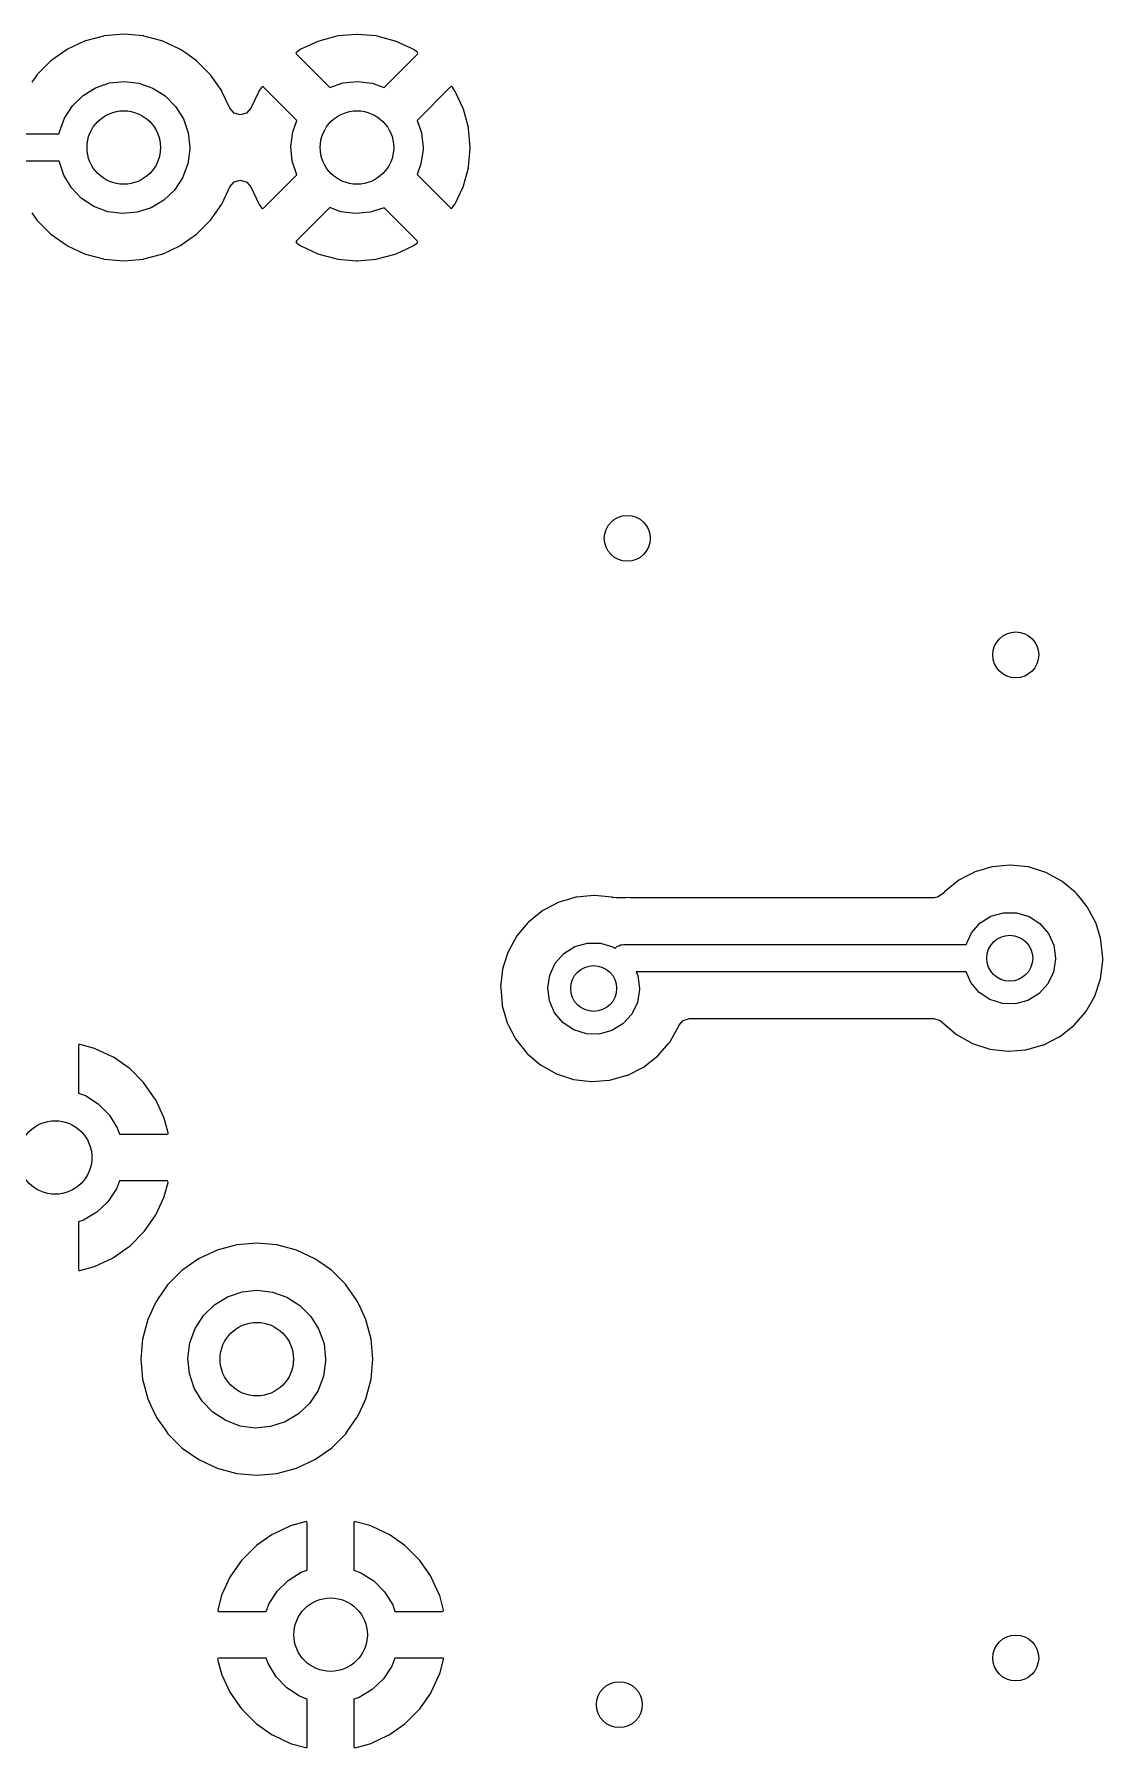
# Model space of a CAD drawing. Extents: x 108 to 192, y -154 to -46.
# Drawn here: x 165.08 to 176.72, y -112.74 to -94.08 of the extents above; entities that cross this region are included whole.
import ezdxf

# ---------------------------------------------------------------- set-up
doc = ezdxf.new("R2010")
doc.units = 0
doc.layers.add('BLACK', color=7, linetype='CONTINUOUS')

msp = doc.modelspace()

# ---------------------------------------------------------------- linework, layer by layer
at = {"layer": 'BLACK', "linetype": 'CONTINUOUS'}
for p, q in [((165.626, -94.1565), (165.441, -94.2427)), ((165.631, -94.1542), (165.626, -94.1565)), ((165.626, -94.1565), (165.626, -94.1565)), ((165.637, -94.1528), (165.631, -94.1542)), ((165.834, -94.1), (165.637, -94.1528)), ((165.637, -94.1528), (165.637, -94.1528)), ((165.839, -94.0985), (165.834, -94.1)), ((165.834, -94.1), (165.834, -94.1)), ((166.053, -94.0798), (165.839, -94.0985)), ((166.267, -94.0985), (166.053, -94.0798)), ((166.272, -94.1), (166.267, -94.0985)), ((166.469, -94.1528), (166.272, -94.1)), ((166.272, -94.1), (166.272, -94.1)), ((166.475, -94.1542), (166.469, -94.1528)), ((166.469, -94.1528), (166.469, -94.1528)), ((166.48, -94.1565), (166.475, -94.1542)), ((166.665, -94.2427), (166.48, -94.1565)), ((166.48, -94.1565), (166.48, -94.1565)), ((168.166, -94.157), (167.982, -94.2431)), ((168.177, -94.1532), (168.166, -94.157)), ((168.374, -94.1005), (168.177, -94.1532)), ((168.384, -94.0986), (168.374, -94.1005)), ((168.588, -94.0808), (168.384, -94.0986)), ((168.598, -94.0808), (168.588, -94.0808)), ((168.802, -94.0986), (168.598, -94.0808)), ((168.812, -94.1005), (168.802, -94.0986)), ((169.009, -94.1532), (168.812, -94.1005)), ((169.02, -94.157), (169.009, -94.1532)), ((169.204, -94.2431), (169.02, -94.157)), ((165.26, -94.3683), (165.108, -94.5203)), ((165.436, -94.245), (165.26, -94.3683)), ((165.441, -94.2427), (165.436, -94.245)), ((165.441, -94.2427), (165.441, -94.2427)), ((166.67, -94.245), (166.665, -94.2427)), ((166.665, -94.2427), (166.665, -94.2427)), ((166.724, -94.2834), (166.67, -94.245)), ((166.846, -94.3683), (166.724, -94.2834)), ((166.998, -94.5203), (166.846, -94.3683)), ((167.937, -94.2729), (167.929, -94.2834)), ((167.929, -94.2834), (167.936, -94.2969)), ((167.936, -94.2969), (168.297, -94.6579)), ((167.972, -94.2486), (167.937, -94.2729)), ((167.982, -94.2431), (167.972, -94.2486)), ((168.888, -94.6586), (169.251, -94.2961)), ((169.214, -94.2486), (169.204, -94.2431)), ((169.248, -94.2724), (169.214, -94.2486)), ((169.257, -94.2844), (169.248, -94.2724)), ((169.251, -94.2961), (169.257, -94.2844)), ((165.105, -94.5248), (165.052, -94.6008)), ((165.108, -94.5203), (165.105, -94.5248)), ((167.121, -94.6964), (166.998, -94.5203)), ((165.495, -94.8579), (165.61, -94.7456)), ((165.61, -94.7456), (165.746, -94.6615)), ((165.746, -94.6615), (165.898, -94.6098)), ((165.898, -94.6098), (166.058, -94.593)), ((166.058, -94.593), (166.217, -94.612)), ((166.217, -94.612), (166.369, -94.6659)), ((166.369, -94.6659), (166.504, -94.7519)), ((166.504, -94.7519), (166.617, -94.8658)), ((167.123, -94.7014), (167.121, -94.6964)), ((167.209, -94.8853), (167.123, -94.7014)), ((167.123, -94.7014), (167.123, -94.7014)), ((167.523, -94.7016), (167.437, -94.8853)), ((167.529, -94.6921), (167.523, -94.7016)), ((167.552, -94.6582), (167.529, -94.6921)), ((167.564, -94.6489), (167.552, -94.6582)), ((167.576, -94.6554), (167.564, -94.6489)), ((167.939, -95.0181), (167.576, -94.6554)), ((168.297, -94.6579), (168.438, -94.6098)), ((168.438, -94.6098), (168.598, -94.593)), ((168.598, -94.593), (168.757, -94.612)), ((168.757, -94.612), (168.888, -94.6586)), ((169.609, -94.6561), (169.248, -95.0175)), ((169.623, -94.649), (169.609, -94.6561)), ((169.633, -94.6574), (169.623, -94.649)), ((169.657, -94.6921), (169.633, -94.6574)), ((169.663, -94.7016), (169.657, -94.6921)), ((169.749, -94.8864), (169.663, -94.7016)), ((165.408, -94.9929), (165.495, -94.8579)), ((166.617, -94.8658), (166.702, -95.0019)), ((167.254, -94.9375), (167.209, -94.8853)), ((167.322, -94.9581), (167.254, -94.9375)), ((167.391, -94.9386), (167.322, -94.9581)), ((167.437, -94.8853), (167.391, -94.9386)), ((169.753, -94.8967), (169.749, -94.8864)), ((169.806, -95.0936), (169.753, -94.8967)), ((165.351, -95.163), (165.353, -95.1437)), ((165.353, -95.1437), (165.408, -94.9929)), ((166.702, -95.0019), (166.755, -95.1535)), ((167.873, -95.3029), (167.893, -95.1437)), ((167.893, -95.1437), (167.939, -95.0181)), ((169.248, -95.0175), (169.295, -95.1535)), ((169.807, -95.1044), (169.806, -95.0936)), ((169.825, -95.3075), (169.807, -95.1044)), ((164.216, -95.163), (165.351, -95.163)), ((166.773, -95.3331), (166.75, -95.4921)), ((166.755, -95.1535), (166.773, -95.313)), ((166.773, -95.313), (166.773, -95.3331)), ((167.889, -95.4627), (167.873, -95.3029)), ((169.313, -95.3331), (169.29, -95.4921)), ((169.295, -95.1535), (169.313, -95.313)), ((169.313, -95.313), (169.313, -95.3331)), ((169.807, -95.5216), (169.825, -95.3185)), ((169.825, -95.3185), (169.825, -95.3075)), ((165.349, -95.463), (164.214, -95.463)), ((165.399, -95.615), (165.349, -95.463)), ((166.75, -95.4921), (166.693, -95.6421)), ((167.937, -95.6093), (167.889, -95.4627)), ((169.29, -95.4921), (169.247, -95.6074)), ((169.806, -95.5324), (169.807, -95.5216)), ((165.483, -95.7523), (165.399, -95.615)), ((166.693, -95.6421), (166.605, -95.7758)), ((167.209, -95.7407), (167.256, -95.6874)), ((167.256, -95.6874), (167.324, -95.6679)), ((167.324, -95.6679), (167.392, -95.6885)), ((167.392, -95.6885), (167.437, -95.7407)), ((167.577, -95.9699), (167.937, -95.6093)), ((169.247, -95.6074), (169.61, -95.9706)), ((169.753, -95.7293), (169.806, -95.5324)), ((165.594, -95.8678), (165.483, -95.7523)), ((165.728, -95.9557), (165.594, -95.8678)), ((166.488, -95.8865), (166.35, -95.9687)), ((166.605, -95.7758), (166.488, -95.8865)), ((167.125, -95.9207), (167.209, -95.7407)), ((167.437, -95.7407), (167.523, -95.9244)), ((169.663, -95.9244), (169.749, -95.7396)), ((169.749, -95.7396), (169.753, -95.7293)), ((165.052, -96.0252), (165.108, -96.1057)), ((165.879, -96.0116), (165.728, -95.9557)), ((166.038, -96.0328), (165.879, -96.0116)), ((166.198, -96.0183), (166.038, -96.0328)), ((166.35, -95.9687), (166.198, -96.0183)), ((166.998, -96.1057), (167.121, -95.9296)), ((167.121, -95.9296), (167.125, -95.9207)), ((167.523, -95.9244), (167.529, -95.9338)), ((167.529, -95.9338), (167.553, -95.9686)), ((167.553, -95.9686), (167.563, -95.977)), ((167.563, -95.977), (167.577, -95.9699)), ((168.298, -95.9668), (167.935, -96.3299)), ((168.419, -96.0116), (168.298, -95.9668)), ((168.578, -96.0328), (168.419, -96.0116)), ((168.738, -96.0183), (168.578, -96.0328)), ((168.89, -95.9689), (168.738, -96.0183)), ((169.25, -96.3291), (168.89, -95.9689)), ((169.61, -95.9706), (169.622, -95.9771)), ((169.622, -95.9771), (169.634, -95.9678)), ((169.634, -95.9678), (169.657, -95.9338)), ((169.657, -95.9338), (169.663, -95.9244)), ((165.108, -96.1057), (165.26, -96.2577)), ((165.26, -96.2577), (165.436, -96.381)), ((166.726, -96.3416), (166.846, -96.2577)), ((166.846, -96.2577), (166.998, -96.1057)), ((165.436, -96.381), (165.441, -96.3833)), ((165.441, -96.3833), (165.441, -96.3833)), ((165.441, -96.3833), (165.625, -96.469)), ((166.481, -96.469), (166.665, -96.3833)), ((166.665, -96.3833), (166.67, -96.381)), ((166.665, -96.3833), (166.665, -96.3833)), ((166.67, -96.381), (166.726, -96.3416)), ((167.935, -96.3299), (167.929, -96.3416)), ((167.929, -96.3416), (167.938, -96.3536)), ((167.938, -96.3536), (167.972, -96.3774)), ((167.972, -96.3774), (167.982, -96.3829)), ((167.982, -96.3829), (168.166, -96.469)), ((169.02, -96.469), (169.204, -96.3829)), ((169.204, -96.3829), (169.214, -96.3774)), ((169.214, -96.3774), (169.249, -96.3531)), ((169.249, -96.3531), (169.257, -96.3426)), ((169.257, -96.3426), (169.25, -96.3291)), ((165.625, -96.469), (165.631, -96.4718)), ((165.631, -96.4718), (165.637, -96.4732)), ((165.637, -96.4732), (165.637, -96.4732)), ((165.637, -96.4732), (165.834, -96.526)), ((165.834, -96.526), (165.834, -96.526)), ((165.834, -96.526), (165.839, -96.5275)), ((165.839, -96.5275), (166.053, -96.5462)), ((166.053, -96.5462), (166.267, -96.5275)), ((166.267, -96.5275), (166.272, -96.526)), ((166.272, -96.526), (166.469, -96.4732)), ((166.272, -96.526), (166.272, -96.526)), ((166.469, -96.4732), (166.475, -96.4718)), ((166.469, -96.4732), (166.469, -96.4732)), ((166.475, -96.4718), (166.481, -96.469)), ((168.166, -96.469), (168.177, -96.4728)), ((168.177, -96.4728), (168.374, -96.5255)), ((168.374, -96.5255), (168.384, -96.5274)), ((168.384, -96.5274), (168.588, -96.5452)), ((168.588, -96.5452), (168.598, -96.5452)), ((168.598, -96.5452), (168.802, -96.5274)), ((168.802, -96.5274), (168.812, -96.5255)), ((168.812, -96.5255), (169.009, -96.4728)), ((169.009, -96.4728), (169.02, -96.469)), ((175.506, -103.146), (175.401, -103.177)), ((175.512, -103.145), (175.506, -103.146)), ((175.506, -103.146), (175.506, -103.146)), ((175.518, -103.144), (175.512, -103.145)), ((175.627, -103.134), (175.518, -103.144)), ((175.518, -103.144), (175.518, -103.144)), ((175.709, -103.127), (175.627, -103.134)), ((175.715, -103.127), (175.709, -103.127)), ((175.9, -103.147), (175.715, -103.127)), ((175.715, -103.127), (175.715, -103.127)), ((175.906, -103.147), (175.9, -103.147)), ((175.9, -103.147), (175.9, -103.147)), ((176.095, -103.206), (175.906, -103.147)), ((175.147, -103.292), (174.993, -103.416)), ((175.246, -103.24), (175.147, -103.292)), ((175.317, -103.203), (175.246, -103.24)), ((175.322, -103.2), (175.317, -103.203)), ((175.317, -103.203), (175.317, -103.203)), ((175.401, -103.177), (175.322, -103.2)), ((176.269, -103.3), (176.095, -103.206)), ((176.273, -103.304), (176.269, -103.3)), ((176.415, -103.421), (176.273, -103.304)), ((176.273, -103.304), (176.273, -103.304)), ((170.786, -103.533), (170.722, -103.567)), ((170.791, -103.531), (170.786, -103.533)), ((170.786, -103.533), (170.786, -103.533)), ((170.87, -103.507), (170.791, -103.531)), ((170.975, -103.477), (170.87, -103.507)), ((170.981, -103.475), (170.975, -103.477)), ((170.975, -103.477), (170.975, -103.477)), ((170.987, -103.474), (170.981, -103.475)), ((171.095, -103.464), (170.987, -103.474)), ((170.987, -103.474), (170.987, -103.474)), ((171.178, -103.457), (171.095, -103.464)), ((171.184, -103.457), (171.178, -103.457)), ((171.368, -103.477), (171.184, -103.457)), ((171.184, -103.457), (171.184, -103.457)), ((171.374, -103.478), (171.368, -103.477)), ((171.368, -103.477), (171.368, -103.477)), ((171.38, -103.479), (171.374, -103.478)), ((171.386, -103.481), (171.38, -103.479)), ((171.387, -103.48), (171.386, -103.481)), ((171.418, -103.484), (171.387, -103.48)), ((171.443, -103.483), (171.418, -103.484)), ((171.455, -103.482), (171.443, -103.483)), ((171.459, -103.481), (171.455, -103.482)), ((171.488, -103.481), (171.459, -103.481)), ((171.492, -103.481), (171.488, -103.481)), ((171.52, -103.481), (171.492, -103.481)), ((171.563, -103.479), (171.52, -103.481)), ((171.571, -103.481), (171.563, -103.479)), ((171.583, -103.481), (171.571, -103.481)), ((171.571, -103.481), (171.571, -103.481)), ((174.879, -103.481), (171.583, -103.481)), ((174.917, -103.476), (174.879, -103.481)), ((174.976, -103.436), (174.917, -103.476)), ((174.989, -103.421), (174.976, -103.436)), ((174.993, -103.416), (174.989, -103.421)), ((176.421, -103.426), (176.415, -103.421)), ((176.425, -103.431), (176.421, -103.426)), ((176.468, -103.483), (176.425, -103.431)), ((176.425, -103.431), (176.425, -103.431)), ((176.546, -103.579), (176.468, -103.483)), ((170.616, -103.622), (170.462, -103.746)), ((170.722, -103.567), (170.616, -103.622)), ((175.378, -103.759), (175.498, -103.684)), ((175.498, -103.684), (175.634, -103.645)), ((175.634, -103.645), (175.776, -103.645)), ((175.776, -103.645), (175.912, -103.686)), ((175.912, -103.686), (176.031, -103.763)), ((176.639, -103.754), (176.546, -103.579)), ((170.331, -103.903), (170.27, -104.016)), ((170.334, -103.898), (170.331, -103.903)), ((170.331, -103.903), (170.331, -103.903)), ((170.45, -103.76), (170.334, -103.898)), ((170.458, -103.751), (170.45, -103.76)), ((170.462, -103.746), (170.458, -103.751)), ((175.226, -103.99), (175.284, -103.865)), ((175.284, -103.865), (175.378, -103.759)), ((176.031, -103.763), (176.123, -103.871)), ((176.123, -103.871), (176.182, -104)), ((176.642, -103.762), (176.639, -103.754)), ((176.69, -103.921), (176.642, -103.762)), ((170.237, -104.077), (170.194, -104.213)), ((170.239, -104.071), (170.237, -104.077)), ((170.237, -104.077), (170.237, -104.077)), ((170.27, -104.016), (170.239, -104.071)), ((170.753, -104.196), (170.847, -104.089)), ((170.847, -104.089), (170.966, -104.014)), ((170.966, -104.014), (171.103, -103.975)), ((171.103, -103.975), (171.245, -103.976)), ((171.245, -103.976), (171.38, -104.016)), ((171.38, -104.016), (171.401, -104.03)), ((171.401, -104.03), (171.412, -104.024)), ((171.412, -104.024), (171.426, -104.01)), ((171.426, -104.01), (171.445, -104.005)), ((171.445, -104.005), (171.462, -103.995)), ((171.462, -103.995), (171.482, -103.995)), ((171.482, -103.995), (171.501, -103.99)), ((171.501, -103.99), (175.226, -103.99)), ((176.182, -104), (176.202, -104.14)), ((176.696, -103.943), (176.69, -103.921)), ((176.715, -104.14), (176.696, -103.943)), ((170.179, -104.26), (170.157, -104.456)), ((170.194, -104.213), (170.179, -104.26)), ((170.692, -104.324), (170.753, -104.196)), ((175.227, -104.29), (171.632, -104.29)), ((171.632, -104.29), (171.651, -104.33)), ((175.278, -104.404), (175.227, -104.29)), ((176.178, -104.292), (176.117, -104.42)), ((176.202, -104.152), (176.178, -104.292)), ((176.202, -104.14), (176.202, -104.152)), ((176.69, -104.365), (176.715, -104.168)), ((176.715, -104.168), (176.715, -104.14)), ((170.157, -104.456), (170.158, -104.462)), ((170.158, -104.462), (170.173, -104.645)), ((170.671, -104.464), (170.692, -104.324)), ((170.689, -104.605), (170.671, -104.464)), ((171.651, -104.33), (171.671, -104.47)), ((171.671, -104.47), (171.67, -104.482)), ((175.369, -104.513), (175.278, -104.404)), ((176.117, -104.42), (176.021, -104.525)), ((176.628, -104.552), (176.69, -104.365)), ((170.173, -104.645), (170.174, -104.653)), ((170.174, -104.653), (170.176, -104.659)), ((170.176, -104.659), (170.221, -104.819)), ((170.746, -104.734), (170.689, -104.605)), ((171.647, -104.622), (171.585, -104.75)), ((171.67, -104.482), (171.647, -104.622)), ((175.487, -104.591), (175.369, -104.513)), ((175.622, -104.634), (175.487, -104.591)), ((175.764, -104.636), (175.622, -104.634)), ((175.901, -104.599), (175.764, -104.636)), ((176.021, -104.525), (175.901, -104.599)), ((176.53, -104.724), (176.628, -104.552)), ((170.221, -104.819), (170.228, -104.843)), ((170.228, -104.843), (170.244, -104.873)), ((170.837, -104.843), (170.746, -104.734)), ((170.955, -104.921), (170.837, -104.843)), ((171.585, -104.75), (171.49, -104.855)), ((172.1, -104.873), (172.146, -104.819)), ((172.146, -104.819), (172.215, -104.798)), ((172.215, -104.798), (174.876, -104.798)), ((174.876, -104.798), (174.945, -104.819)), ((174.945, -104.819), (174.967, -104.837)), ((174.967, -104.837), (174.969, -104.839)), ((174.969, -104.839), (174.973, -104.844)), ((174.973, -104.844), (175.124, -104.972)), ((176.401, -104.874), (176.53, -104.724)), ((170.244, -104.873), (170.307, -104.996)), ((170.307, -104.996), (170.319, -105.019)), ((170.319, -105.019), (170.442, -105.174)), ((171.091, -104.964), (170.955, -104.921)), ((171.232, -104.966), (171.091, -104.964)), ((171.369, -104.929), (171.232, -104.966)), ((171.49, -104.855), (171.369, -104.929)), ((171.999, -105.054), (172.096, -104.882)), ((172.096, -104.882), (172.098, -104.877)), ((172.098, -104.877), (172.1, -104.873)), ((175.124, -104.972), (175.296, -105.069)), ((176.074, -105.082), (176.239, -104.998)), ((176.239, -104.998), (176.245, -104.996)), ((176.239, -104.998), (176.239, -104.998)), ((176.245, -104.996), (176.383, -104.888)), ((176.383, -104.888), (176.396, -104.878)), ((176.396, -104.878), (176.401, -104.874)), ((165.563, -105.081), (165.56, -105.088)), ((165.56, -105.088), (165.56, -105.609)), ((165.577, -105.08), (165.563, -105.081)), ((165.733, -105.122), (165.577, -105.08)), ((165.743, -105.126), (165.733, -105.122)), ((165.932, -105.214), (165.743, -105.126)), ((165.942, -105.219), (165.932, -105.214)), ((166.113, -105.339), (165.942, -105.219)), ((170.442, -105.174), (170.446, -105.178)), ((170.446, -105.178), (170.446, -105.178)), ((170.446, -105.178), (170.578, -105.29)), ((171.714, -105.326), (171.869, -105.204)), ((171.869, -105.204), (171.986, -105.069)), ((171.986, -105.069), (171.995, -105.059)), ((171.995, -105.059), (171.999, -105.054)), ((171.995, -105.059), (171.995, -105.059)), ((175.296, -105.069), (175.484, -105.13)), ((175.484, -105.13), (175.681, -105.153)), ((175.681, -105.153), (175.687, -105.153)), ((175.687, -105.153), (175.872, -105.138)), ((175.687, -105.153), (175.687, -105.153)), ((175.872, -105.138), (175.872, -105.138)), ((175.872, -105.138), (175.878, -105.138)), ((175.878, -105.138), (176.068, -105.085)), ((176.068, -105.085), (176.074, -105.082)), ((176.074, -105.082), (176.074, -105.082)), ((166.122, -105.346), (166.113, -105.339)), ((166.269, -105.494), (166.122, -105.346)), ((170.578, -105.29), (170.592, -105.302)), ((170.592, -105.302), (170.765, -105.399)), ((170.765, -105.399), (170.953, -105.46)), ((171.537, -105.415), (171.543, -105.412)), ((171.543, -105.412), (171.708, -105.329)), ((171.543, -105.412), (171.543, -105.412)), ((171.708, -105.329), (171.714, -105.326)), ((171.708, -105.329), (171.708, -105.329)), ((166.277, -105.503), (166.269, -105.494)), ((166.396, -105.674), (166.277, -105.503)), ((170.953, -105.46), (171.149, -105.483)), ((171.149, -105.483), (171.156, -105.483)), ((171.156, -105.483), (171.34, -105.469)), ((171.156, -105.483), (171.156, -105.483)), ((171.34, -105.469), (171.347, -105.468)), ((171.34, -105.469), (171.34, -105.469)), ((171.347, -105.468), (171.537, -105.415)), ((165.56, -105.609), (165.635, -105.636)), ((165.635, -105.636), (165.776, -105.725)), ((165.776, -105.725), (165.894, -105.844)), ((166.402, -105.683), (166.396, -105.674)), ((166.49, -105.873), (166.402, -105.683)), ((165.894, -105.844), (165.982, -105.986)), ((166.494, -105.883), (166.49, -105.873)), ((166.537, -106.043), (166.494, -105.883)), ((165.982, -105.986), (166.007, -106.056)), ((166.007, -106.056), (166.522, -106.056)), ((166.522, -106.056), (166.536, -106.052)), ((166.536, -106.052), (166.537, -106.043)), ((165.973, -106.653), (165.881, -106.792)), ((166.007, -106.564), (165.973, -106.653)), ((166.527, -106.564), (166.007, -106.564)), ((166.494, -106.736), (166.536, -106.581)), ((166.535, -106.567), (166.527, -106.564)), ((166.536, -106.581), (166.535, -106.567)), ((165.881, -106.792), (165.759, -106.907)), ((166.402, -106.936), (166.49, -106.747)), ((166.49, -106.747), (166.494, -106.736)), ((165.616, -106.993), (165.56, -107.011)), ((165.56, -107.011), (165.56, -107.526)), ((165.759, -106.907), (165.616, -106.993)), ((166.277, -107.117), (166.396, -106.946)), ((166.396, -106.946), (166.402, -106.936)), ((166.113, -107.28), (166.122, -107.273)), ((166.122, -107.273), (166.269, -107.125)), ((166.269, -107.125), (166.277, -107.117)), ((167.283, -107.262), (167.07, -107.319)), ((167.502, -107.243), (167.283, -107.262)), ((167.722, -107.262), (167.502, -107.243)), ((167.934, -107.319), (167.722, -107.262)), ((165.743, -107.494), (165.932, -107.406)), ((165.932, -107.406), (165.942, -107.4)), ((165.942, -107.4), (166.113, -107.28)), ((166.866, -107.415), (166.695, -107.535)), ((166.87, -107.412), (166.866, -107.415)), ((166.866, -107.415), (166.866, -107.415)), ((166.875, -107.41), (166.87, -107.412)), ((166.977, -107.362), (166.875, -107.41)), ((166.875, -107.41), (166.875, -107.41)), ((167.07, -107.319), (166.977, -107.362)), ((168.134, -107.412), (167.934, -107.319)), ((168.188, -107.45), (168.134, -107.412)), ((168.304, -107.531), (168.188, -107.45)), ((165.56, -107.526), (165.564, -107.54)), ((165.564, -107.54), (165.573, -107.541)), ((165.573, -107.541), (165.733, -107.498)), ((165.733, -107.498), (165.743, -107.494)), ((166.69, -107.538), (166.534, -107.694)), ((166.695, -107.535), (166.69, -107.538)), ((166.695, -107.535), (166.695, -107.535)), ((168.314, -107.538), (168.304, -107.531)), ((168.47, -107.694), (168.314, -107.538)), ((166.531, -107.698), (166.421, -107.856)), ((166.534, -107.694), (166.531, -107.698)), ((166.531, -107.698), (166.531, -107.698)), ((167.04, -107.915), (167.183, -107.827)), ((167.183, -107.827), (167.341, -107.773)), ((167.341, -107.773), (167.507, -107.756)), ((167.507, -107.756), (167.673, -107.776)), ((167.673, -107.776), (167.831, -107.832)), ((167.831, -107.832), (167.972, -107.921)), ((168.473, -107.698), (168.47, -107.694)), ((168.584, -107.856), (168.473, -107.698)), ((168.473, -107.698), (168.473, -107.698)), ((166.374, -107.948), (166.315, -108.074)), ((166.406, -107.879), (166.374, -107.948)), ((166.408, -107.874), (166.406, -107.879)), ((166.406, -107.879), (166.406, -107.879)), ((166.421, -107.856), (166.408, -107.874)), ((166.921, -108.032), (167.04, -107.915)), ((167.972, -107.921), (168.09, -108.04)), ((168.596, -107.874), (168.584, -107.856)), ((168.599, -107.879), (168.596, -107.874)), ((168.631, -107.948), (168.599, -107.879)), ((168.599, -107.879), (168.599, -107.879)), ((168.689, -108.074), (168.631, -107.948)), ((166.315, -108.074), (166.258, -108.287)), ((166.773, -108.33), (166.83, -108.173)), ((166.83, -108.173), (166.921, -108.032)), ((168.09, -108.04), (168.179, -108.182)), ((168.179, -108.182), (168.234, -108.34)), ((168.746, -108.287), (168.689, -108.074)), ((166.258, -108.287), (166.239, -108.506)), ((166.752, -108.496), (166.773, -108.33)), ((168.234, -108.34), (168.252, -108.506)), ((168.765, -108.506), (168.746, -108.287)), ((166.239, -108.506), (166.258, -108.725)), ((166.769, -108.662), (166.752, -108.496)), ((168.252, -108.527), (168.229, -108.693)), ((168.252, -108.506), (168.252, -108.527)), ((168.746, -108.725), (168.765, -108.506)), ((166.258, -108.725), (166.315, -108.938)), ((166.821, -108.821), (166.769, -108.662)), ((168.229, -108.693), (168.169, -108.849)), ((168.689, -108.938), (168.746, -108.725)), ((166.315, -108.938), (166.345, -109.003)), ((166.908, -108.964), (166.821, -108.821)), ((168.169, -108.849), (168.077, -108.988)), ((168.659, -109.003), (168.689, -108.938)), ((166.345, -109.003), (166.406, -109.133)), ((166.406, -109.133), (166.406, -109.133)), ((166.406, -109.133), (166.408, -109.138)), ((166.408, -109.138), (166.411, -109.142)), ((166.411, -109.142), (166.411, -109.142)), ((166.411, -109.142), (166.511, -109.284)), ((167.024, -109.084), (166.908, -108.964)), ((167.164, -109.175), (167.024, -109.084)), ((167.956, -109.103), (167.812, -109.189)), ((168.077, -108.988), (167.956, -109.103)), ((168.493, -109.284), (168.593, -109.142)), ((168.593, -109.142), (168.596, -109.138)), ((168.593, -109.142), (168.593, -109.142)), ((168.596, -109.138), (168.599, -109.133)), ((168.599, -109.133), (168.659, -109.003)), ((168.599, -109.133), (168.599, -109.133)), ((166.511, -109.284), (166.534, -109.318)), ((166.534, -109.318), (166.69, -109.474)), ((167.321, -109.234), (167.164, -109.175)), ((167.486, -109.256), (167.321, -109.234)), ((167.653, -109.241), (167.486, -109.256)), ((167.812, -109.189), (167.653, -109.241)), ((168.314, -109.474), (168.47, -109.318)), ((168.47, -109.318), (168.493, -109.284)), ((166.69, -109.474), (166.87, -109.6)), ((168.134, -109.6), (168.314, -109.474)), ((166.87, -109.6), (167.07, -109.693)), ((167.07, -109.693), (167.283, -109.75)), ((167.722, -109.75), (167.934, -109.693)), ((167.934, -109.693), (168.134, -109.6)), ((167.283, -109.75), (167.502, -109.769)), ((167.502, -109.769), (167.722, -109.75)), ((167.67, -110.416), (167.499, -110.535)), ((167.68, -110.41), (167.67, -110.416)), ((167.869, -110.322), (167.68, -110.41)), ((167.879, -110.318), (167.869, -110.322)), ((168.039, -110.275), (167.879, -110.318)), ((168.048, -110.276), (168.039, -110.275)), ((168.052, -110.29), (168.048, -110.276)), ((168.052, -110.805), (168.052, -110.29)), ((168.563, -110.277), (168.56, -110.285)), ((168.56, -110.285), (168.56, -110.805)), ((168.577, -110.276), (168.563, -110.277)), ((168.733, -110.318), (168.577, -110.276)), ((168.743, -110.322), (168.733, -110.318)), ((168.932, -110.41), (168.743, -110.322)), ((168.942, -110.416), (168.932, -110.41)), ((169.113, -110.535), (168.942, -110.416)), ((167.49, -110.543), (167.343, -110.69)), ((167.499, -110.535), (167.49, -110.543)), ((169.122, -110.543), (169.113, -110.535)), ((169.269, -110.69), (169.122, -110.543)), ((167.335, -110.699), (167.216, -110.87)), ((167.343, -110.69), (167.335, -110.699)), ((167.987, -110.827), (168.052, -110.805)), ((168.56, -110.805), (168.635, -110.832)), ((169.277, -110.699), (169.269, -110.69)), ((169.396, -110.87), (169.277, -110.699)), ((167.21, -110.88), (167.122, -111.069)), ((167.216, -110.87), (167.21, -110.88)), ((167.725, -111.032), (167.844, -110.915)), ((167.844, -110.915), (167.987, -110.827)), ((168.635, -110.832), (168.776, -110.921)), ((168.776, -110.921), (168.894, -111.04)), ((169.402, -110.88), (169.396, -110.87)), ((169.49, -111.069), (169.402, -110.88)), ((167.118, -111.079), (167.076, -111.235)), ((167.122, -111.069), (167.118, -111.079)), ((167.605, -111.252), (167.634, -111.173)), ((167.634, -111.173), (167.725, -111.032)), ((168.894, -111.04), (168.982, -111.182)), ((168.982, -111.182), (169.007, -111.252)), ((169.494, -111.079), (169.49, -111.069)), ((169.537, -111.239), (169.494, -111.079)), ((167.076, -111.235), (167.077, -111.249)), ((167.077, -111.249), (167.085, -111.252)), ((167.085, -111.252), (167.605, -111.252)), ((169.007, -111.252), (169.522, -111.252)), ((169.522, -111.252), (169.536, -111.248)), ((169.536, -111.248), (169.537, -111.239)), ((167.076, -111.764), (167.075, -111.773)), ((167.075, -111.773), (167.118, -111.933)), ((167.09, -111.76), (167.076, -111.764)), ((167.605, -111.76), (167.09, -111.76)), ((167.118, -111.933), (167.122, -111.943)), ((167.122, -111.943), (167.21, -112.132)), ((167.625, -111.821), (167.605, -111.76)), ((167.712, -111.964), (167.625, -111.821)), ((168.973, -111.849), (168.881, -111.988)), ((169.007, -111.76), (168.973, -111.849)), ((169.527, -111.76), (169.007, -111.76)), ((169.402, -112.132), (169.49, -111.943)), ((169.49, -111.943), (169.494, -111.933)), ((169.494, -111.933), (169.536, -111.777)), ((169.535, -111.763), (169.527, -111.76)), ((169.536, -111.777), (169.535, -111.763)), ((167.828, -112.084), (167.712, -111.964)), ((167.968, -112.175), (167.828, -112.084)), ((168.759, -112.103), (168.616, -112.189)), ((168.881, -111.988), (168.759, -112.103)), ((167.21, -112.132), (167.216, -112.142)), ((167.216, -112.142), (167.335, -112.313)), ((167.335, -112.313), (167.343, -112.322)), ((168.052, -112.207), (167.968, -112.175)), ((168.052, -112.727), (168.052, -112.207)), ((168.616, -112.189), (168.56, -112.207)), ((168.56, -112.207), (168.56, -112.722)), ((169.269, -112.322), (169.277, -112.313)), ((169.277, -112.313), (169.396, -112.142)), ((169.396, -112.142), (169.402, -112.132)), ((167.343, -112.322), (167.49, -112.469)), ((167.49, -112.469), (167.499, -112.477)), ((167.499, -112.477), (167.67, -112.596)), ((168.942, -112.596), (169.113, -112.477)), ((169.113, -112.477), (169.122, -112.469)), ((169.122, -112.469), (169.269, -112.322)), ((167.67, -112.596), (167.68, -112.602)), ((167.68, -112.602), (167.869, -112.69)), ((168.743, -112.69), (168.932, -112.602)), ((168.932, -112.602), (168.942, -112.596)), ((167.869, -112.69), (167.879, -112.694)), ((167.879, -112.694), (168.035, -112.736)), ((168.035, -112.736), (168.049, -112.735)), ((168.049, -112.735), (168.052, -112.727)), ((168.56, -112.722), (168.564, -112.736)), ((168.564, -112.736), (168.573, -112.737)), ((168.573, -112.737), (168.733, -112.694)), ((168.733, -112.694), (168.743, -112.69))]:
    msp.add_line(p, q, dxfattribs=at)
at = {"layer": 'BLACK'}
for centre, radius in [((166.053, -95.313), 0.4), ((168.593, -95.313), 0.4), ((171.537, -99.568), 0.25), ((175.768, -100.838), 0.25), ((175.702, -104.14), 0.25), ((171.171, -104.47), 0.25), ((165.306, -106.31), 0.4), ((167.502, -108.506), 0.4), ((168.306, -111.506), 0.4), ((175.768, -111.76), 0.25), ((171.45, -112.268), 0.25)]:
    msp.add_circle(centre, radius, dxfattribs=at)

doc.saveas('drawing.dxf')
